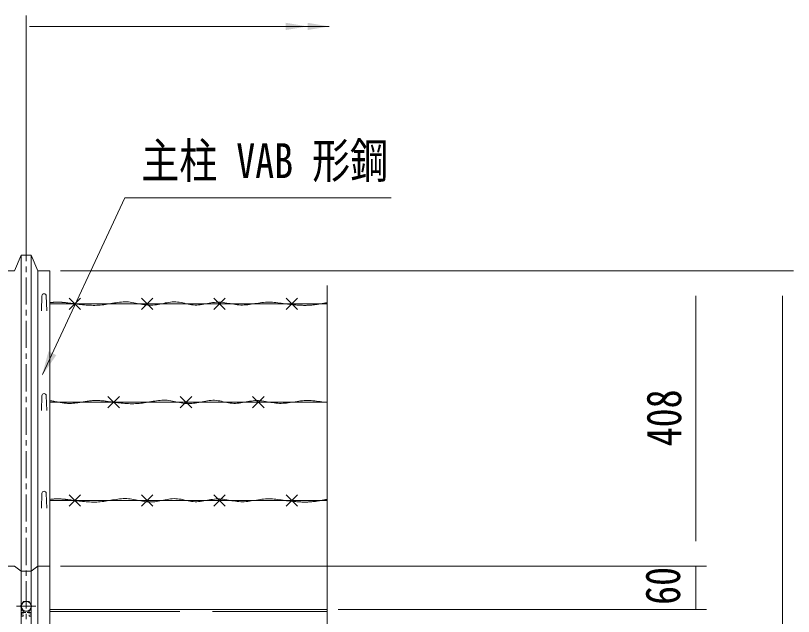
# Model space of a CAD drawing. Units: millimetres, scale not verified. Extents: x -4455 to 4455, y -3150 to 3150.
# Drawn here: x -1810 to -734, y 1434 to 2265 of the extents above; entities that cross this region are included whole.
import ezdxf
from ezdxf.enums import TextEntityAlignment as Align

# ---------------------------------------------------------------- set-up
doc = ezdxf.new("R2010")
doc.units = ezdxf.units.MM
doc.header["$LTSCALE"] = 30
for name, pattern in [('DASHED', [7.5, 6, -1.5]), ('USER1', [1.125, 0.75, -0.125, 0.125, -0.125]), ('USER3', [0.1875, 0.125, -0.0625]), ('USER4', [2, 1.25, -0.25, 0.25, -0.25])]:
    doc.linetypes.add(name, pattern=pattern)
for name, color, linetype, lineweight in [('0-1_D-STR1', 1, 'Continuous', 18), ('0-2_D-STR3', 3, 'Continuous', 13), ('0-3_D-BMK', 2, 'USER1', 13), ('0-4_D-STR-DIM', 4, 'Continuous', 13), ('0-7_D-STR-TXT', 3, 'Continuous', 13), ('0-8_D-STR2', 2, 'Continuous', 13), ('0-9_5寸法', 3, 'Continuous', 18), ('0-E_8部品', 7, 'Continuous', 18)]:
    doc.layers.add(name, color=color, linetype=linetype, lineweight=lineweight)
doc.styles.add('ＭＳ ゴシック', font='')
doc.styles.get('ＭＳ ゴシック').set_extended_font_data('MS Gothic')

msp = doc.modelspace()

# ---------------------------------------------------------------- linework, layer by layer
at = {"layer": '0-1_D-STR1'}
for p, q in [((-1795.28, 1944.6), (-1795.28, 2264.83)), ((-1802.28, 1933.48), (-1802.28, -656.06)), ((-1788.28, 1933.48), (-1788.28, -656.06)), ((-1779.28, 1911.98), (-1779.28, -656.06)), ((-1779.28, 1911.98), (-1762.78, 1911.98)), ((-1762.78, 1911.98), (-1762.78, -656.06)), ((-1774.29, 1856.91), (-1773.54, 1877.41)), ((-1766.79, 1856.91), (-1767.54, 1877.41)), ((-1774.29, 1718.88), (-1773.54, 1739.38)), ((-1766.79, 1718.88), (-1767.54, 1739.38)), ((-1774.29, 1583.96), (-1773.54, 1604.46)), ((-1766.79, 1583.96), (-1767.54, 1604.46)), ((-1802.28, 1496.71), (-1788.28, 1496.71)), ((-1788.28, 1496.71), (-1779.28, 1503.94)), ((-1779.28, 1503.94), (-1762.78, 1503.94)), ((-1762.78, 1443.94), (-1379.11, 1443.94))]:
    msp.add_line(p, q, dxfattribs=at)
at = {"layer": '0-1_D-STR1', "linetype": 'DASHED'}
msp.add_line((-1762.78, 1440.94), (-1379.11, 1440.94), dxfattribs=at)
at = {"layer": '0-1_D-STR1'}
for points in [[(-1802.28, 1933.48), (-1811.28, 1911.98), (-1827.78, 1911.98)], [(-1802.28, 1933.48), (-1788.28, 1933.48), (-1779.28, 1911.98)], [(-1802.28, 1496.71), (-1811.28, 1503.94), (-1827.78, 1503.94)]]:
    msp.add_lwpolyline(points, dxfattribs=at)
for centre in [(-1770.54, 1877.41), (-1770.54, 1739.38), (-1770.54, 1604.46)]:
    msp.add_arc(centre, 3, 0, 180, dxfattribs=at)
at = {"layer": '0-2_D-STR3', "color": 1, "linetype": 'USER3'}
for p, q in [((-1801.53, 1445.64), (-1801.53, 1434.71)), ((-1800.71, 1444.21), (-1801.53, 1444.21)), ((-1791.03, 1442.18), (-1791.03, 1434.71)), ((-1789.85, 1444.21), (-1789.03, 1444.21)), ((-1789.03, 1445.64), (-1789.03, 1434.71)), ((-1799.53, 1439.71), (-1801.53, 1439.71)), ((-1799.53, 1439.94), (-1791.03, 1439.94)), ((-1791.03, 1439.71), (-1789.03, 1439.71)), ((-1791.03, 1434.71), (-1789.03, 1434.71))]:
    msp.add_line(p, q, dxfattribs=at)
at = {"layer": '0-2_D-STR3'}
msp.add_lwpolyline([(-1787.44, 1448.39), (-1791.36, 1455.18), (-1799.2, 1455.18), (-1803.12, 1448.39), (-1799.2, 1441.6), (-1791.36, 1441.6)], close=True, dxfattribs=at)
at = {"layer": '0-2_D-STR3', "color": 1, "linetype": 'USER3'}
msp.add_lwpolyline([(-1799.53, 1442.18), (-1799.53, 1434.71), (-1801.53, 1434.71)], dxfattribs=at)
at = {"layer": '0-2_D-STR3'}
msp.add_circle((-1795.28, 1448.39), 6.8, dxfattribs=at)
at = {"layer": '0-3_D-BMK', "linetype": 'USER4'}
msp.add_line((-1795.28, 1962.89), (-1795.28, -678.89), dxfattribs=at)
at = {"layer": '0-4_D-STR-DIM', "color": 1, "lineweight": 18}
for p, q in [((-1747.78, 1911.98), (-854.47, 1911.98)), ((-1747.78, 1911.98), (-734.47, 1911.98)), ((-869.47, 1538.44), (-869.47, 1877.48)), ((-749.47, 1877.48), (-749.47, -321.56)), ((-869.47, 1538.44), (-869.47, 1572.94)), ((-1747.78, 1503.94), (-854.47, 1503.94)), ((-1747.78, 1503.94), (-854.47, 1503.94)), ((-869.47, 1443.94), (-869.47, 1503.94)), ((-1364.11, 1443.94), (-1094.47, 1443.94)), ((-1364.11, 1443.94), (-974.47, 1443.94)), ((-1364.11, 1443.94), (-854.47, 1443.94)), ((-1364.11, 1443.94), (-854.47, 1443.94))]:
    msp.add_line(p, q, dxfattribs=at)
at = {"layer": '0-4_D-STR-DIM'}
msp.add_line((-1379.11, 1891.65), (-1379.11, 650.79), dxfattribs=at)
at = {"layer": '0-7_D-STR-TXT', "color": 7, "lineweight": 9}
msp.add_lwpolyline([(-1290.49, 2013.03), (-1659.13, 2013.03), (-1772.59, 1768.89)], dxfattribs=at)
at = {"layer": '0-7_D-STR-TXT', "color": 7}
msp.add_solid([(-1773.56, 1766.8), (-1764.46, 1800.61), (-1753.59, 1795.56)], dxfattribs=at)
at = {"layer": '0-8_D-STR2', "color": 1}
for p, q in [((-1735.89, 1874.4), (-1720.03, 1858.54)), ((-1720.03, 1874.4), (-1735.89, 1858.54)), ((-1635.89, 1874.4), (-1620.03, 1858.54)), ((-1620.03, 1874.4), (-1635.89, 1858.54)), ((-1535.89, 1874.4), (-1520.03, 1858.54)), ((-1520.03, 1874.4), (-1535.89, 1858.54)), ((-1435.89, 1874.4), (-1420.03, 1858.54)), ((-1420.03, 1874.4), (-1435.89, 1858.54)), ((-1762.78, 1866.47), (-1379.11, 1866.47)), ((-1682.31, 1738.45), (-1666.45, 1722.59)), ((-1666.45, 1738.45), (-1682.31, 1722.59)), ((-1582.31, 1738.45), (-1566.45, 1722.59)), ((-1566.45, 1738.45), (-1582.31, 1722.59)), ((-1482.31, 1738.45), (-1466.45, 1722.59)), ((-1466.45, 1738.45), (-1482.31, 1722.59)), ((-1762.78, 1730.52), (-1379.11, 1730.52)), ((-1762.78, 1594.57), (-1379.11, 1594.57)), ((-1735.89, 1602.51), (-1720.03, 1586.64)), ((-1720.03, 1602.51), (-1735.89, 1586.64)), ((-1635.89, 1602.51), (-1620.03, 1586.64)), ((-1620.03, 1602.51), (-1635.89, 1586.64)), ((-1535.89, 1602.51), (-1520.03, 1586.64)), ((-1520.03, 1602.51), (-1535.89, 1586.64)), ((-1435.89, 1602.51), (-1420.03, 1586.64)), ((-1420.03, 1602.51), (-1435.89, 1586.64))]:
    msp.add_line(p, q, dxfattribs=at)
for points in [[(-1755.48, 1868.63), (-1756.14, 1868.59), (-1756.81, 1868.55), (-1757.47, 1868.5), (-1758.13, 1868.44), (-1758.8, 1868.38), (-1759.46, 1868.32), (-1760.13, 1868.25), (-1760.79, 1868.17), (-1761.45, 1868.1), (-1762.12, 1868.01), (-1762.78, 1867.93)], [(-1729.58, 1866.47), (-1730.25, 1866.57), (-1730.91, 1866.67), (-1731.58, 1866.77), (-1732.24, 1866.87), (-1732.9, 1866.96), (-1733.57, 1867.06), (-1734.23, 1867.16), (-1734.9, 1867.25), (-1735.56, 1867.35), (-1736.23, 1867.44), (-1736.89, 1867.53), (-1737.55, 1867.62), (-1738.22, 1867.7), (-1738.88, 1867.79), (-1739.55, 1867.87), (-1740.21, 1867.95), (-1740.87, 1868.02), (-1741.54, 1868.1), (-1742.2, 1868.17), (-1742.87, 1868.23), (-1743.53, 1868.3), (-1744.19, 1868.36), (-1744.86, 1868.41), (-1745.52, 1868.46), (-1746.19, 1868.51), (-1746.85, 1868.55), (-1747.51, 1868.59), (-1748.18, 1868.62), (-1748.84, 1868.65), (-1749.51, 1868.68), (-1750.17, 1868.69), (-1750.83, 1868.71), (-1751.5, 1868.71), (-1752.16, 1868.72), (-1752.83, 1868.71), (-1753.49, 1868.7), (-1754.15, 1868.68), (-1754.82, 1868.66), (-1755.48, 1868.63)], [(-1722.24, 1865.63), (-1724.69, 1865.9), (-1727.13, 1866.18), (-1729.58, 1866.47)], [(-1627.31, 1864.55), (-1629.74, 1864.79), (-1632.16, 1865.12), (-1634.58, 1865.53), (-1637, 1866), (-1639.42, 1866.49), (-1641.84, 1867), (-1644.26, 1867.5), (-1646.68, 1867.97), (-1649.1, 1868.38), (-1651.53, 1868.72), (-1653.95, 1868.97), (-1656.37, 1869.1), (-1658.8, 1869.12), (-1661.23, 1869.05), (-1663.65, 1868.88), (-1666.08, 1868.64), (-1668.51, 1868.34), (-1670.95, 1867.99), (-1673.38, 1867.61), (-1675.81, 1867.19), (-1678.25, 1866.77), (-1680.68, 1866.35), (-1683.12, 1865.93), (-1685.56, 1865.55), (-1688, 1865.2), (-1690.44, 1864.89), (-1692.88, 1864.65), (-1695.33, 1864.48), (-1697.77, 1864.37), (-1700.21, 1864.31), (-1702.66, 1864.3), (-1705.1, 1864.35), (-1707.55, 1864.43), (-1710, 1864.56), (-1712.44, 1864.72), (-1714.89, 1864.92), (-1717.34, 1865.13), (-1719.79, 1865.37), (-1722.24, 1865.63)], [(-1532.68, 1868.55), (-1535.12, 1868.33), (-1537.55, 1868.01), (-1539.98, 1867.63), (-1542.41, 1867.19), (-1544.84, 1866.73), (-1547.28, 1866.27), (-1549.71, 1865.83), (-1552.14, 1865.44), (-1554.57, 1865.11), (-1556.99, 1864.88), (-1559.42, 1864.76), (-1561.84, 1864.78), (-1564.27, 1864.95), (-1566.69, 1865.24), (-1569.11, 1865.63), (-1571.53, 1866.09), (-1573.95, 1866.6), (-1576.37, 1867.12), (-1578.79, 1867.63), (-1581.21, 1868.09), (-1583.63, 1868.49), (-1586.05, 1868.8), (-1588.47, 1868.99), (-1590.89, 1869.03), (-1593.32, 1868.93), (-1595.75, 1868.71), (-1598.17, 1868.39), (-1600.6, 1868), (-1603.03, 1867.55), (-1605.46, 1867.06), (-1607.89, 1866.56), (-1610.32, 1866.07), (-1612.75, 1865.6), (-1615.18, 1865.19), (-1617.61, 1864.84), (-1620.04, 1864.58), (-1622.47, 1864.44), (-1624.89, 1864.42), (-1627.31, 1864.55)], [(-1437.73, 1866.47), (-1440.17, 1866.83), (-1442.62, 1867.19), (-1445.06, 1867.53), (-1447.5, 1867.84), (-1449.94, 1868.12), (-1452.38, 1868.36), (-1454.82, 1868.54), (-1457.26, 1868.66), (-1459.7, 1868.71), (-1462.13, 1868.69), (-1464.57, 1868.57), (-1467.01, 1868.38), (-1469.45, 1868.11), (-1471.89, 1867.8), (-1474.32, 1867.44), (-1476.76, 1867.06), (-1479.2, 1866.66), (-1481.63, 1866.27), (-1484.07, 1865.89), (-1486.5, 1865.54), (-1488.94, 1865.24), (-1491.37, 1864.99), (-1493.8, 1864.82), (-1496.23, 1864.73), (-1498.67, 1864.74), (-1501.1, 1864.86), (-1503.53, 1865.09), (-1505.96, 1865.4), (-1508.39, 1865.77), (-1510.82, 1866.19), (-1513.24, 1866.64), (-1515.67, 1867.08), (-1518.1, 1867.51), (-1520.53, 1867.9), (-1522.96, 1868.23), (-1525.39, 1868.48), (-1527.82, 1868.63), (-1530.25, 1868.66), (-1532.68, 1868.55)], [(-1424.81, 1865.07), (-1425.98, 1865.18), (-1427.16, 1865.3), (-1428.33, 1865.41), (-1429.51, 1865.54), (-1430.68, 1865.66), (-1431.86, 1865.79), (-1433.03, 1865.93), (-1434.21, 1866.06), (-1435.38, 1866.19), (-1436.56, 1866.33), (-1437.73, 1866.47), (-1437.73, 1866.47)], [(-1379.11, 1867.99), (-1380.28, 1867.81), (-1381.45, 1867.62), (-1382.62, 1867.42), (-1383.78, 1867.23), (-1384.95, 1867.02), (-1386.12, 1866.82), (-1387.29, 1866.61), (-1388.46, 1866.41), (-1389.63, 1866.21), (-1390.8, 1866.01), (-1391.97, 1865.82), (-1393.14, 1865.63), (-1394.31, 1865.46), (-1395.48, 1865.29), (-1396.65, 1865.13), (-1397.82, 1864.98), (-1398.99, 1864.85), (-1400.17, 1864.73), (-1401.34, 1864.63), (-1402.51, 1864.54), (-1403.68, 1864.47), (-1404.85, 1864.41), (-1406.03, 1864.36), (-1407.2, 1864.33), (-1408.37, 1864.31), (-1409.54, 1864.3), (-1410.72, 1864.3), (-1411.89, 1864.32), (-1413.07, 1864.34), (-1414.24, 1864.38), (-1415.41, 1864.42), (-1416.59, 1864.48), (-1417.76, 1864.54), (-1418.94, 1864.61), (-1420.11, 1864.69), (-1421.28, 1864.77), (-1422.46, 1864.87), (-1423.63, 1864.97), (-1424.81, 1865.07)], [(-1732.47, 1728.85), (-1733.91, 1728.79), (-1735.36, 1728.77), (-1736.8, 1728.79), (-1738.25, 1728.84), (-1739.69, 1728.94), (-1741.13, 1729.07), (-1742.58, 1729.23), (-1744.02, 1729.42), (-1745.46, 1729.64), (-1746.91, 1729.87), (-1748.35, 1730.12), (-1749.79, 1730.38), (-1751.24, 1730.64), (-1752.68, 1730.9), (-1754.12, 1731.17), (-1755.56, 1731.42), (-1757.01, 1731.67), (-1758.45, 1731.9), (-1759.89, 1732.11), (-1761.34, 1732.29), (-1762.78, 1732.45)], [(-1676, 1730.52), (-1677.45, 1730.74), (-1678.9, 1730.96), (-1680.35, 1731.17), (-1681.8, 1731.37), (-1683.25, 1731.57), (-1684.7, 1731.77), (-1686.15, 1731.95), (-1687.6, 1732.11), (-1689.05, 1732.26), (-1690.5, 1732.4), (-1691.94, 1732.52), (-1693.39, 1732.61), (-1694.84, 1732.69), (-1696.29, 1732.74), (-1697.74, 1732.77), (-1699.19, 1732.76), (-1700.64, 1732.73), (-1702.09, 1732.67), (-1703.53, 1732.58), (-1704.98, 1732.46), (-1706.43, 1732.31), (-1707.88, 1732.15), (-1709.33, 1731.96), (-1710.77, 1731.76), (-1712.22, 1731.55), (-1713.67, 1731.33), (-1715.12, 1731.09), (-1716.56, 1730.86), (-1718.01, 1730.62), (-1719.46, 1730.39), (-1720.9, 1730.16), (-1722.35, 1729.94), (-1723.8, 1729.73), (-1725.24, 1729.53), (-1726.69, 1729.35), (-1728.13, 1729.19), (-1729.58, 1729.05), (-1731.02, 1728.93), (-1732.47, 1728.85)], [(-1573.73, 1728.6), (-1576.15, 1728.84), (-1578.58, 1729.18), (-1581, 1729.59), (-1583.42, 1730.05), (-1585.84, 1730.55), (-1588.26, 1731.06), (-1590.68, 1731.55), (-1593.1, 1732.02), (-1595.52, 1732.44), (-1597.94, 1732.78), (-1600.36, 1733.02), (-1602.79, 1733.16), (-1605.21, 1733.18), (-1607.64, 1733.1), (-1610.07, 1732.94), (-1612.5, 1732.7), (-1614.93, 1732.4), (-1617.36, 1732.05), (-1619.79, 1731.66), (-1622.23, 1731.25), (-1624.66, 1730.82), (-1627.1, 1730.4), (-1629.54, 1729.99), (-1631.98, 1729.6), (-1634.42, 1729.25), (-1636.86, 1728.95), (-1639.3, 1728.71), (-1641.74, 1728.53), (-1644.18, 1728.42), (-1646.63, 1728.36), (-1649.07, 1728.36), (-1651.52, 1728.4), (-1653.97, 1728.49), (-1656.41, 1728.62), (-1658.86, 1728.78), (-1661.31, 1728.97), (-1663.76, 1729.19), (-1666.2, 1729.43), (-1668.65, 1729.69)], [(-1479.1, 1732.61), (-1481.53, 1732.38), (-1483.96, 1732.07), (-1486.4, 1731.68), (-1488.83, 1731.25), (-1491.26, 1730.79), (-1493.69, 1730.33), (-1496.12, 1729.89), (-1498.55, 1729.49), (-1500.98, 1729.17), (-1503.41, 1728.93), (-1505.84, 1728.81), (-1508.26, 1728.83), (-1510.68, 1729), (-1513.1, 1729.3), (-1515.52, 1729.69), (-1517.94, 1730.15), (-1520.36, 1730.65), (-1522.78, 1731.17), (-1525.2, 1731.68), (-1527.62, 1732.15), (-1530.04, 1732.55), (-1532.46, 1732.86), (-1534.89, 1733.04), (-1537.31, 1733.08), (-1539.74, 1732.98), (-1542.16, 1732.76), (-1544.59, 1732.44), (-1547.02, 1732.05), (-1549.45, 1731.6), (-1551.88, 1731.11), (-1554.31, 1730.62), (-1556.74, 1730.12), (-1559.17, 1729.66), (-1561.6, 1729.24), (-1564.03, 1728.89), (-1566.46, 1728.64), (-1568.88, 1728.49), (-1571.31, 1728.48), (-1573.73, 1728.6)], [(-1384.15, 1730.52), (-1386.59, 1730.89), (-1389.03, 1731.24), (-1391.47, 1731.58), (-1393.91, 1731.9), (-1396.35, 1732.18), (-1398.79, 1732.41), (-1401.23, 1732.6), (-1403.67, 1732.72), (-1406.11, 1732.77), (-1408.55, 1732.74), (-1410.99, 1732.63), (-1413.43, 1732.43), (-1415.86, 1732.17), (-1418.3, 1731.85), (-1420.74, 1731.49), (-1423.18, 1731.11), (-1425.61, 1730.71), (-1428.05, 1730.32), (-1430.48, 1729.94), (-1432.92, 1729.59), (-1435.35, 1729.29), (-1437.78, 1729.04), (-1440.22, 1728.87), (-1442.65, 1728.78), (-1445.08, 1728.79), (-1447.51, 1728.91), (-1449.94, 1729.14), (-1452.37, 1729.45), (-1454.8, 1729.83), (-1457.23, 1730.25), (-1459.66, 1730.69), (-1462.09, 1731.13), (-1464.52, 1731.56), (-1466.95, 1731.95), (-1469.38, 1732.28), (-1471.81, 1732.53), (-1474.24, 1732.68), (-1476.67, 1732.71), (-1479.1, 1732.61)], [(-1668.65, 1729.69), (-1671.1, 1729.96), (-1673.55, 1730.24), (-1676, 1730.52), (-1676, 1730.52)], [(-1755.48, 1596.74), (-1756.14, 1596.7), (-1756.81, 1596.66), (-1757.47, 1596.61), (-1758.13, 1596.55), (-1758.8, 1596.49), (-1759.46, 1596.43), (-1760.13, 1596.36), (-1760.79, 1596.28), (-1761.45, 1596.2), (-1762.12, 1596.12), (-1762.78, 1596.03)], [(-1729.58, 1594.57), (-1730.25, 1594.67), (-1730.91, 1594.77), (-1731.58, 1594.87), (-1732.24, 1594.97), (-1732.9, 1595.07), (-1733.57, 1595.17), (-1734.23, 1595.27), (-1734.9, 1595.36), (-1735.56, 1595.45), (-1736.23, 1595.55), (-1736.89, 1595.64), (-1737.55, 1595.72), (-1738.22, 1595.81), (-1738.88, 1595.9), (-1739.55, 1595.98), (-1740.21, 1596.06), (-1740.87, 1596.13), (-1741.54, 1596.2), (-1742.2, 1596.27), (-1742.87, 1596.34), (-1743.53, 1596.4), (-1744.19, 1596.46), (-1744.86, 1596.52), (-1745.52, 1596.57), (-1746.19, 1596.62), (-1746.85, 1596.66), (-1747.51, 1596.7), (-1748.18, 1596.73), (-1748.84, 1596.76), (-1749.51, 1596.78), (-1750.17, 1596.8), (-1750.83, 1596.81), (-1751.5, 1596.82), (-1752.16, 1596.82), (-1752.83, 1596.82), (-1753.49, 1596.81), (-1754.15, 1596.79), (-1754.82, 1596.77), (-1755.48, 1596.74)], [(-1722.24, 1593.74), (-1724.69, 1594.01), (-1727.13, 1594.29), (-1729.58, 1594.57)], [(-1627.31, 1592.65), (-1629.74, 1592.89), (-1632.16, 1593.23), (-1634.58, 1593.64), (-1637, 1594.1), (-1639.42, 1594.6), (-1641.84, 1595.11), (-1644.26, 1595.61), (-1646.68, 1596.07), (-1649.1, 1596.49), (-1651.53, 1596.83), (-1653.95, 1597.08), (-1656.37, 1597.21), (-1658.8, 1597.23), (-1661.23, 1597.15), (-1663.65, 1596.99), (-1666.08, 1596.75), (-1668.51, 1596.45), (-1670.95, 1596.1), (-1673.38, 1595.71), (-1675.81, 1595.3), (-1678.25, 1594.88), (-1680.68, 1594.45), (-1683.12, 1594.04), (-1685.56, 1593.65), (-1688, 1593.3), (-1690.44, 1593), (-1692.88, 1592.76), (-1695.33, 1592.59), (-1697.77, 1592.47), (-1700.21, 1592.42), (-1702.66, 1592.41), (-1705.1, 1592.46), (-1707.55, 1592.54), (-1710, 1592.67), (-1712.44, 1592.83), (-1714.89, 1593.02), (-1717.34, 1593.24), (-1719.79, 1593.48), (-1722.24, 1593.74)], [(-1532.68, 1596.66), (-1535.12, 1596.44), (-1537.55, 1596.12), (-1539.98, 1595.74), (-1542.41, 1595.3), (-1544.84, 1594.84), (-1547.28, 1594.38), (-1549.71, 1593.94), (-1552.14, 1593.55), (-1554.57, 1593.22), (-1556.99, 1592.99), (-1559.42, 1592.87), (-1561.84, 1592.89), (-1564.27, 1593.06), (-1566.69, 1593.35), (-1569.11, 1593.74), (-1571.53, 1594.2), (-1573.95, 1594.71), (-1576.37, 1595.23), (-1578.79, 1595.73), (-1581.21, 1596.2), (-1583.63, 1596.6), (-1586.05, 1596.91), (-1588.47, 1597.09), (-1590.89, 1597.13), (-1593.32, 1597.03), (-1595.75, 1596.81), (-1598.17, 1596.5), (-1600.6, 1596.1), (-1603.03, 1595.65), (-1605.46, 1595.17), (-1607.89, 1594.67), (-1610.32, 1594.18), (-1612.75, 1593.71), (-1615.18, 1593.3), (-1617.61, 1592.95), (-1620.04, 1592.69), (-1622.47, 1592.55), (-1624.89, 1592.53), (-1627.31, 1592.65)], [(-1437.73, 1594.57), (-1440.17, 1594.94), (-1442.62, 1595.3), (-1445.06, 1595.64), (-1447.5, 1595.95), (-1449.94, 1596.23), (-1452.38, 1596.47), (-1454.82, 1596.65), (-1457.26, 1596.77), (-1459.7, 1596.82), (-1462.13, 1596.79), (-1464.57, 1596.68), (-1467.01, 1596.49), (-1469.45, 1596.22), (-1471.89, 1595.9), (-1474.32, 1595.55), (-1476.76, 1595.16), (-1479.2, 1594.77), (-1481.63, 1594.37), (-1484.07, 1594), (-1486.5, 1593.65), (-1488.94, 1593.34), (-1491.37, 1593.1), (-1493.8, 1592.92), (-1496.23, 1592.83), (-1498.67, 1592.84), (-1501.1, 1592.97), (-1503.53, 1593.2), (-1505.96, 1593.51), (-1508.39, 1593.88), (-1510.82, 1594.3), (-1513.24, 1594.74), (-1515.67, 1595.19), (-1518.1, 1595.62), (-1520.53, 1596), (-1522.96, 1596.33), (-1525.39, 1596.58), (-1527.82, 1596.73), (-1530.25, 1596.76), (-1532.68, 1596.66)], [(-1424.81, 1593.18), (-1425.98, 1593.29), (-1427.16, 1593.4), (-1428.33, 1593.52), (-1429.51, 1593.65), (-1430.68, 1593.77), (-1431.86, 1593.9), (-1433.03, 1594.03), (-1434.21, 1594.17), (-1435.38, 1594.3), (-1436.56, 1594.44), (-1437.73, 1594.57), (-1437.73, 1594.57)], [(-1379.11, 1596.1), (-1380.28, 1595.92), (-1381.45, 1595.73), (-1382.62, 1595.53), (-1383.78, 1595.33), (-1384.95, 1595.13), (-1386.12, 1594.93), (-1387.29, 1594.72), (-1388.46, 1594.52), (-1389.63, 1594.32), (-1390.8, 1594.12), (-1391.97, 1593.93), (-1393.14, 1593.74), (-1394.31, 1593.56), (-1395.48, 1593.4), (-1396.65, 1593.24), (-1397.82, 1593.09), (-1398.99, 1592.96), (-1400.17, 1592.84), (-1401.34, 1592.74), (-1402.51, 1592.65), (-1403.68, 1592.57), (-1404.85, 1592.52), (-1406.03, 1592.47), (-1407.2, 1592.44), (-1408.37, 1592.42), (-1409.54, 1592.41), (-1410.72, 1592.41), (-1411.89, 1592.43), (-1413.07, 1592.45), (-1414.24, 1592.49), (-1415.41, 1592.53), (-1416.59, 1592.58), (-1417.76, 1592.65), (-1418.94, 1592.72), (-1420.11, 1592.8), (-1421.28, 1592.88), (-1422.46, 1592.97), (-1423.63, 1593.07), (-1424.81, 1593.18)]]:
    msp.add_lwpolyline(points, dxfattribs=at)
at = {"layer": '0-9_5寸法', "color": 1}
for p, q in [((-1790.85, 2249.83), (-1403.92, 2249.83)), ((-1462.48, 2249.83), (-1407.85, 2249.83)), ((-1395.88, 2249.83), (-1437.72, 2249.83)), ((-1430.94, 2249.83), (-1376.31, 2249.83))]:
    msp.add_line(p, q, dxfattribs=at)
for points in [[(-1436.31, 2254.83), (-1436.31, 2244.83), (-1406.31, 2249.83)], [(-1406.31, 2254.83), (-1406.31, 2244.83), (-1376.31, 2249.83)]]:
    msp.add_solid(points, dxfattribs=at)
at = {"layer": '0-E_8部品', "color": 1, "linetype": 'USER4'}
msp.add_line((-1808.71, 1448.39), (-1781.83, 1448.39), dxfattribs=at)

# ---------------------------------------------------------------- texts
at = {"layer": '0-4_D-STR-DIM', "color": 3, "style": 'ＭＳ ゴシック', "width": 0.8}
for s, p in [('408', (-875.22, 1669.46)), ('60', (-876.77, 1450.3))]:
    msp.add_text(s, height=48.17, rotation=90, dxfattribs=at).set_placement(p, align=Align.BOTTOM_LEFT)
at = {"layer": '0-7_D-STR-TXT', "style": 'ＭＳ ゴシック', "width": 0.8}
msp.add_text('主柱 VAB 形鋼', height=48.17, dxfattribs=at).set_placement((-1636.2, 2025.75), align=Align.BOTTOM_LEFT)

doc.saveas('drawing.dxf')
